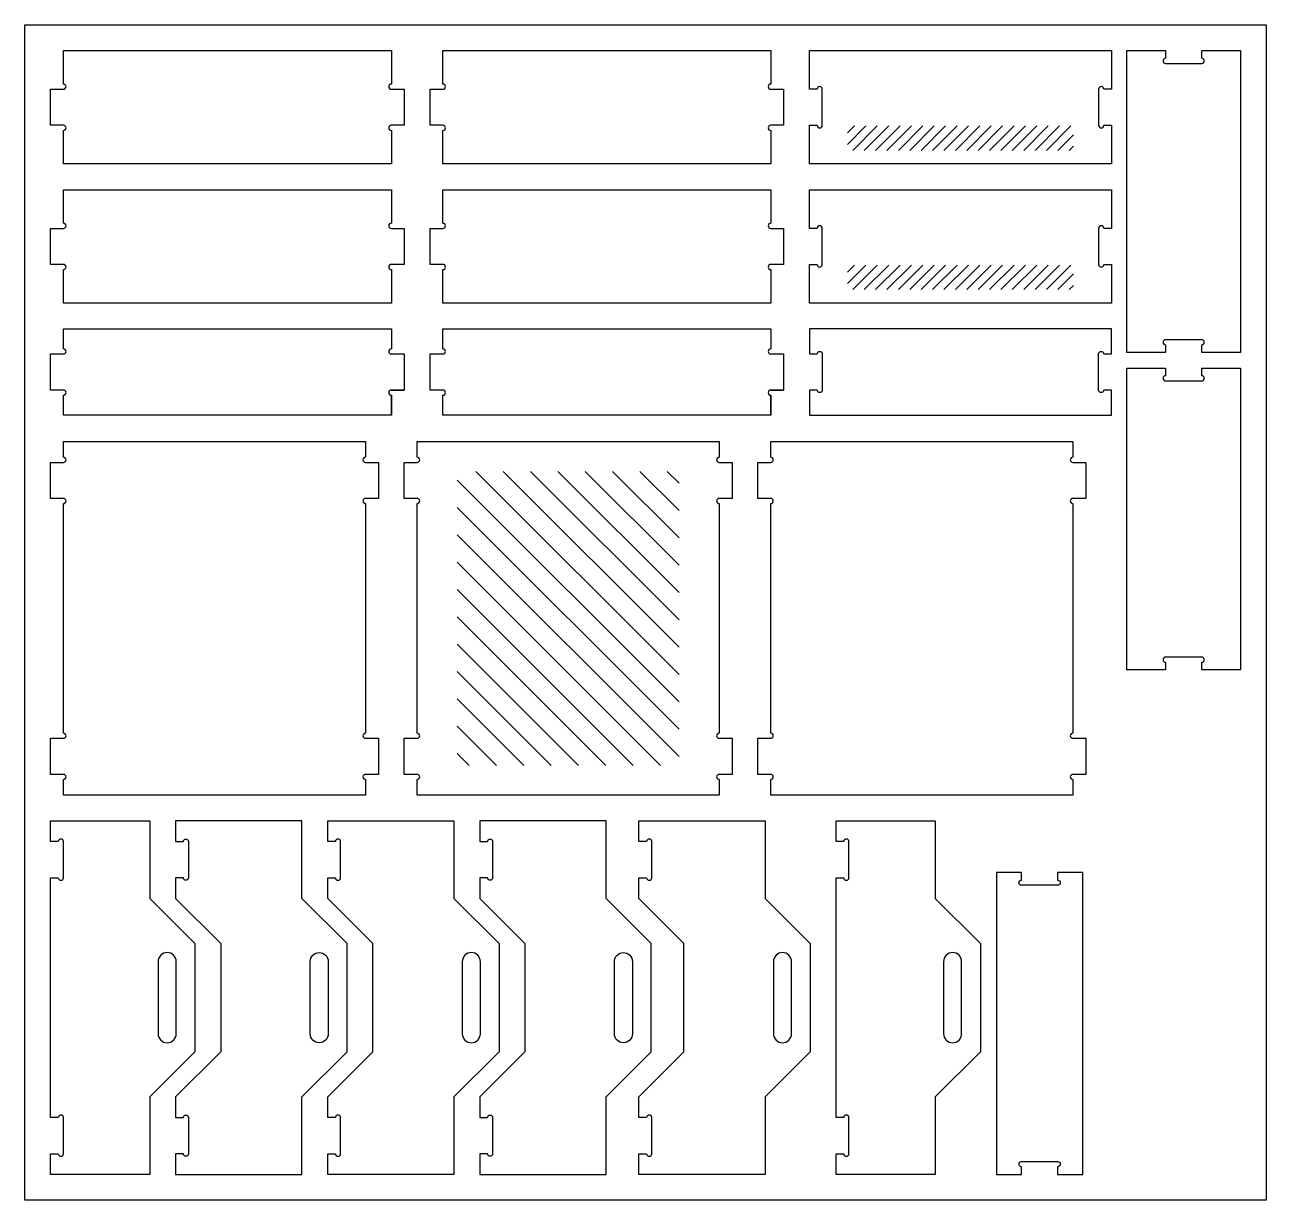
# Model space of a CAD drawing. Header units: inches. Extents: x 17 to 980, y 1594 to 2507.
import ezdxf

# ---------------------------------------------------------------- set-up
doc = ezdxf.new("R2010")
doc.units = ezdxf.units.IN
doc.header["$MEASUREMENT"] = 0
doc.layers.add('Caixa Vermelha', color=10, linetype='Continuous')

msp = doc.modelspace()

# ---------------------------------------------------------------- hatches: boundary and pattern name
at = {"layer": 'Caixa Vermelha', "linetype": 'ByBlock', "lineweight": -2}
h = msp.add_hatch(dxfattribs=at)
h.set_pattern_fill('ANSI31', color=256, scale=50, angle=360)
h.set_pattern_definition([(45, (730.907, 2418.7766), (-4.4194, 4.4194), [])])
h.paths.add_polyline_path([(830.75, 2428.28), (655.41, 2428.28), (655.41, 2409.28), (830.75, 2409.28)])
h = msp.add_hatch(dxfattribs=at)
h.set_pattern_fill('ANSI31', color=256, scale=50, angle=360)
h.set_pattern_definition([(45, (730.907, 2310.7766), (-4.4194, 4.4194), [])])
h.paths.add_polyline_path([(830.75, 2320.28), (655.41, 2320.28), (655.41, 2301.28), (830.75, 2301.28)])
h = msp.add_hatch(dxfattribs=at)
h.set_pattern_fill('ANSI31', color=256, scale=120, angle=270)
h.set_pattern_definition([(315, (438.665, 2046.077), (10.6066, 10.6066), [])])
h.paths.add_polyline_path([(524.76, 1931.98), (524.76, 2160.18), (352.56, 2160.18), (352.56, 1931.98)])

# ---------------------------------------------------------------- linework, layer by layer
msp.add_lwpolyline([(980.27, 1594.48), (17.08, 1594.48), (17.08, 2506.78), (980.27, 2506.78)], close=True)
at = {"layer": 'Caixa Vermelha', "linetype": 'Continuous', "lineweight": -3}
for p, q in [((301.48, 2223.28), (311.48, 2223.28)), ((301.48, 2203.78), (301.48, 2219.28)), ((595.88, 2223.28), (605.88, 2223.28)), ((595.88, 2203.78), (595.88, 2219.28))]:
    msp.add_line(p, q, dxfattribs=at)
for points in [[(47.08, 2428.78), (37.08, 2428.78), (37.08, 2456.78), (47.08, 2456.78, 1), (47.08, 2460.78), (47.08, 2486.78), (301.48, 2486.78), (301.48, 2460.78, 1), (301.48, 2456.78), (311.48, 2456.78), (311.48, 2428.78), (301.48, 2428.78, 1), (301.48, 2424.78), (301.48, 2398.78), (47.08, 2398.78), (47.08, 2424.78, 1)], [(341.48, 2428.78), (331.48, 2428.78), (331.48, 2456.78), (341.48, 2456.78, 1), (341.48, 2460.78), (341.48, 2486.78), (595.88, 2486.78), (595.88, 2460.78, 1), (595.88, 2456.78), (605.88, 2456.78), (605.88, 2428.78), (595.88, 2428.78, 1), (595.88, 2424.78), (595.88, 2398.78), (341.48, 2398.78), (341.48, 2424.78, 1)], [(854.27, 2428.78), (860.27, 2428.78), (860.27, 2398.78), (625.88, 2398.78), (625.88, 2428.78), (631.88, 2428.78, 1), (635.88, 2428.78), (635.88, 2456.78, 1), (631.88, 2456.78), (625.88, 2456.78), (625.88, 2486.78), (860.27, 2486.78), (860.27, 2456.78), (854.27, 2456.78, 1), (850.27, 2456.78), (850.27, 2428.78, 1)], [(902.27, 2258.39), (902.27, 2252.39), (872.27, 2252.39), (872.27, 2486.78), (902.27, 2486.78), (902.27, 2480.78, 1), (902.27, 2476.78), (930.27, 2476.78, 1), (930.27, 2480.78), (930.27, 2486.78), (960.27, 2486.78), (960.27, 2252.39), (930.27, 2252.39), (930.27, 2258.39, 1), (930.27, 2262.39), (902.27, 2262.39, 1)], [(47.08, 2320.78), (37.08, 2320.78), (37.08, 2348.78), (47.08, 2348.78, 1), (47.08, 2352.78), (47.08, 2378.78), (301.48, 2378.78), (301.48, 2352.78, 1), (301.48, 2348.78), (311.48, 2348.78), (311.48, 2320.78), (301.48, 2320.78, 1), (301.48, 2316.78), (301.48, 2290.78), (47.08, 2290.78), (47.08, 2316.78, 1)], [(341.48, 2320.78), (331.48, 2320.78), (331.48, 2348.78), (341.48, 2348.78, 1), (341.48, 2352.78), (341.48, 2378.78), (595.88, 2378.78), (595.88, 2352.78, 1), (595.88, 2348.78), (605.88, 2348.78), (605.88, 2320.78), (595.88, 2320.78, 1), (595.88, 2316.78), (595.88, 2290.78), (341.48, 2290.78), (341.48, 2316.78, 1)], [(854.27, 2320.78), (860.27, 2320.78), (860.27, 2290.78), (625.88, 2290.78), (625.88, 2320.78), (631.88, 2320.78, 1), (635.88, 2320.78), (635.88, 2348.78, 1), (631.88, 2348.78), (625.88, 2348.78), (625.88, 2378.78), (860.27, 2378.78), (860.27, 2348.78), (854.27, 2348.78, 1), (850.27, 2348.78), (850.27, 2320.78, 1)], [(854.27, 2251.28), (860.27, 2251.28), (860.27, 2270.78), (625.88, 2270.78), (625.88, 2251.28), (631.88, 2251.28, -1), (635.88, 2251.28), (635.88, 2223.28, -1), (631.88, 2223.28), (625.88, 2223.28), (625.88, 2203.78), (860.27, 2203.78), (860.27, 2223.28), (854.27, 2223.28, -1), (850.27, 2223.28), (850.27, 2251.28, -1)], [(902.27, 2012), (902.27, 2006), (872.27, 2006), (872.27, 2240.39), (902.27, 2240.39), (902.27, 2234.39, 1), (902.27, 2230.39), (930.27, 2230.39, 1), (930.27, 2234.39), (930.27, 2240.39), (960.27, 2240.39), (960.27, 2006), (930.27, 2006), (930.27, 2012, 1), (930.27, 2016), (902.27, 2016, 1)], [(43.08, 1872.78), (37.08, 1872.78), (37.08, 1888.88), (114.08, 1888.88), (114.08, 1828.68), (149.08, 1793.68), (149.08, 1709.68), (114.08, 1674.68), (114.08, 1614.48), (37.08, 1614.48), (37.08, 1630.58), (43.08, 1630.58, 1), (47.08, 1630.58), (47.08, 1658.58, 1), (43.08, 1658.58), (37.08, 1658.58), (37.08, 1844.78), (43.08, 1844.78, 1), (47.08, 1844.78), (47.08, 1872.78, 1)], [(144.08, 1872.78), (144.08, 1844.78, -1), (140.08, 1844.78), (134.08, 1844.78), (134.08, 1828.68), (169.08, 1793.68), (169.08, 1709.68), (134.08, 1674.68), (134.08, 1658.58), (140.08, 1658.58, -1), (144.08, 1658.58), (144.08, 1630.58, -1), (140.08, 1630.58), (134.08, 1630.58), (134.08, 1614.48), (232.08, 1614.48), (232.08, 1674.68), (267.08, 1709.68), (267.08, 1793.68), (232.08, 1828.68), (232.08, 1888.88), (134.08, 1888.88), (134.08, 1872.78), (140.08, 1872.78, -1)], [(262.08, 1630.58), (262.08, 1658.58, 1), (258.08, 1658.58), (252.08, 1658.58), (252.08, 1674.68), (287.08, 1709.68), (287.08, 1793.68), (252.08, 1828.68), (252.08, 1844.78), (258.08, 1844.78, 1), (262.08, 1844.78), (262.08, 1872.78, 1), (258.08, 1872.78), (252.08, 1872.78), (252.08, 1888.88), (350.08, 1888.88), (350.08, 1828.68), (385.08, 1793.68), (385.08, 1709.68), (350.08, 1674.68), (350.08, 1614.48), (252.08, 1614.48), (252.08, 1630.58), (258.08, 1630.58, 1)], [(380.08, 1872.78), (380.08, 1844.78, -1), (376.08, 1844.78), (370.08, 1844.78), (370.08, 1828.68), (405.08, 1793.68), (405.08, 1709.68), (370.08, 1674.68), (370.08, 1658.58), (376.08, 1658.58, -1), (380.08, 1658.58), (380.08, 1630.58, -1), (376.08, 1630.58), (370.08, 1630.58), (370.08, 1614.48), (468.08, 1614.48), (468.08, 1674.68), (503.08, 1709.68), (503.08, 1793.68), (468.08, 1828.68), (468.08, 1888.88), (370.08, 1888.88), (370.08, 1872.78), (376.08, 1872.78, -1)], [(503.53, 1630.58), (503.53, 1658.58, 1), (499.53, 1658.58), (493.53, 1658.58), (493.53, 1674.68), (528.53, 1709.68), (528.53, 1793.68), (493.53, 1828.68), (493.53, 1844.78), (499.53, 1844.78, 1), (503.53, 1844.78), (503.53, 1872.78, 1), (499.53, 1872.78), (493.53, 1872.78), (493.53, 1888.88), (591.53, 1888.88), (591.53, 1828.68), (626.53, 1793.68), (626.53, 1709.68), (591.53, 1674.68), (591.53, 1614.48), (493.53, 1614.48), (493.53, 1630.58), (499.53, 1630.58, 1)], [(652.53, 1872.78), (646.53, 1872.78), (646.53, 1888.88), (723.53, 1888.88), (723.53, 1828.68), (758.53, 1793.68), (758.53, 1709.68), (723.53, 1674.68), (723.53, 1614.48), (646.53, 1614.48), (646.53, 1630.58), (652.53, 1630.58, 1), (656.53, 1630.58), (656.53, 1658.58, 1), (652.53, 1658.58), (646.53, 1658.58), (646.53, 1844.78), (652.53, 1844.78, 1), (656.53, 1844.78), (656.53, 1872.78, 1)], [(790.46, 1842.86), (790.46, 1848.86), (770.96, 1848.86), (770.96, 1614.48), (790.46, 1614.48), (790.46, 1620.48, -1), (790.46, 1624.48), (818.46, 1624.48, -1), (818.46, 1620.48), (818.46, 1614.48), (837.96, 1614.48), (837.96, 1848.86), (818.46, 1848.86), (818.46, 1842.86, -1), (818.46, 1838.86), (790.46, 1838.86, -1)], [(134.53, 1779.68, 1), (120.53, 1779.68), (120.53, 1723.68, 1), (134.53, 1723.68)], [(252.53, 1723.68, -1), (238.53, 1723.68), (238.53, 1779.68, -1), (252.53, 1779.68)], [(370.53, 1779.68, 1), (356.53, 1779.68), (356.53, 1723.68, 1), (370.53, 1723.68)], [(488.53, 1723.68, -1), (474.53, 1723.68), (474.53, 1779.68, -1), (488.53, 1779.68)], [(611.98, 1779.68, 1), (597.98, 1779.68), (597.98, 1723.68, 1), (611.98, 1723.68)], [(743.98, 1779.68, 1), (729.98, 1779.68), (729.98, 1723.68, 1), (743.98, 1723.68)]]:
    msp.add_lwpolyline(points, format="xyb", close=True, dxfattribs=at)
at = {"layer": 'Caixa Vermelha'}
for points in [[(47.08, 2223.28), (37.08, 2223.28), (37.08, 2251.28), (47.08, 2251.28, 1), (47.08, 2255.28), (47.08, 2270.78), (301.48, 2270.78), (301.48, 2255.28, 1), (301.48, 2251.28), (311.48, 2251.28), (311.48, 2223.28), (301.48, 2223.28, 1), (301.48, 2219.28), (301.48, 2203.78), (47.08, 2203.78), (47.08, 2219.28, 1)], [(341.48, 2223.28), (331.48, 2223.28), (331.48, 2251.28), (341.48, 2251.28, 1), (341.48, 2255.28), (341.48, 2270.78), (595.88, 2270.78), (595.88, 2255.28, 1), (595.88, 2251.28), (605.88, 2251.28), (605.88, 2223.28), (595.88, 2223.28, 1), (595.88, 2219.28), (595.88, 2203.78), (341.48, 2203.78), (341.48, 2219.28, 1)]]:
    msp.add_lwpolyline(points, format="xyb", close=True, dxfattribs=at)
at = {"layer": 'Caixa Vermelha', "linetype": 'ByBlock'}
for points in [[(281.47, 2167.18), (291.47, 2167.18), (291.47, 2139.18), (281.47, 2139.18, 1), (281.47, 2135.18), (281.47, 1956.98, 1), (281.47, 1952.98), (291.47, 1952.98), (291.47, 1924.98), (281.47, 1924.98, 1), (281.47, 1920.98), (281.47, 1908.88), (47.08, 1908.88), (47.08, 1920.98, 1), (47.08, 1924.98), (37.08, 1924.98), (37.08, 1952.98), (47.08, 1952.98, 1), (47.08, 1956.98), (47.08, 2135.18, 1), (47.08, 2139.18), (37.08, 2139.18), (37.08, 2167.18), (47.08, 2167.18, 1), (47.08, 2171.18), (47.08, 2183.28), (281.47, 2183.28), (281.47, 2171.18, 1)], [(555.86, 2167.18), (565.86, 2167.18), (565.86, 2139.18), (555.86, 2139.18, 1), (555.86, 2135.18), (555.86, 1956.98, 1), (555.86, 1952.98), (565.86, 1952.98), (565.86, 1924.98), (555.86, 1924.98, 1), (555.86, 1920.98), (555.86, 1908.88), (321.47, 1908.88), (321.47, 1920.98, 1), (321.47, 1924.98), (311.47, 1924.98), (311.47, 1952.98), (321.47, 1952.98, 1), (321.47, 1956.98), (321.47, 2135.18, 1), (321.47, 2139.18), (311.47, 2139.18), (311.47, 2167.18), (321.47, 2167.18, 1), (321.47, 2171.18), (321.47, 2183.28), (555.86, 2183.28), (555.86, 2171.18, 1)], [(830.25, 2167.18), (840.25, 2167.18), (840.25, 2139.18), (830.25, 2139.18, 1), (830.25, 2135.18), (830.25, 1956.98, 1), (830.25, 1952.98), (840.25, 1952.98), (840.25, 1924.98), (830.25, 1924.98, 1), (830.25, 1920.98), (830.25, 1908.88), (595.86, 1908.88), (595.86, 1920.98, 1), (595.86, 1924.98), (585.86, 1924.98), (585.86, 1952.98), (595.86, 1952.98, 1), (595.86, 1956.98), (595.86, 2135.18, 1), (595.86, 2139.18), (585.86, 2139.18), (585.86, 2167.18), (595.86, 2167.18, 1), (595.86, 2171.18), (595.86, 2183.28), (830.25, 2183.28), (830.25, 2171.18, 1)]]:
    msp.add_lwpolyline(points, format="xyb", close=True, dxfattribs=at)
at = {"layer": 'Caixa Vermelha', "linetype": 'Continuous', "lineweight": -3}
for centre in [(301.48, 2221.28), (595.88, 2221.28)]:
    msp.add_arc(centre, 2, 90, 270, dxfattribs=at)

doc.saveas('drawing.dxf')
